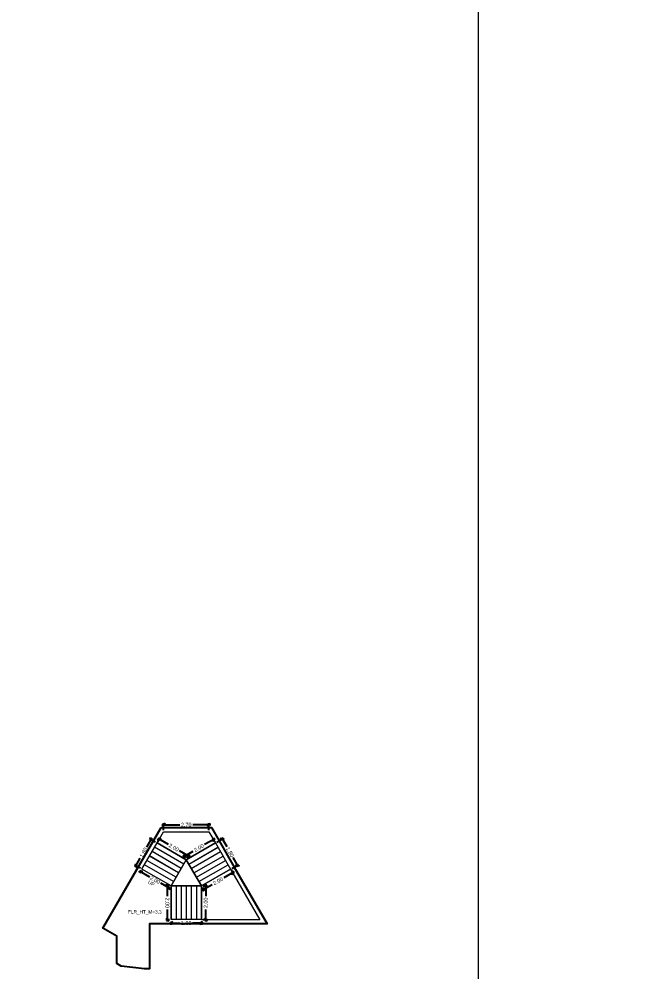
# Model space of a CAD drawing. Header units: metres. Extents: x 256329 to 886268, y -249371 to 355.
# Drawn here: x 286480 to 286516.5, y -1231.2 to -1174.6 of the extents above; entities that cross this region are included whole.
import ezdxf

# ---------------------------------------------------------------- set-up
doc = ezdxf.new("R2010")
doc.units = ezdxf.units.M
doc.header["$MEASUREMENT"] = 0
doc.header["$PDMODE"] = 35
doc.linetypes.add('CONTINOUS', pattern=[0])
doc.layers.get('0').update_dxf_attribs({"lineweight": 18})
doc.layers.get('Defpoints').update_dxf_attribs({"lineweight": 20})
for name, color, linetype, lineweight in [('A-STAIRS', 77, 'Continuous', 0), ('BLK_2_FLR_5_STAIR_2_FLIGHT_1', 7, 'Continuous', 0), ('BLK_2_FLR_5_STAIR_2_FLIGHT_2', 7, 'Continuous', 0), ('BLK_2_FLR_5_STAIR_2_FLIGHT_3', 7, 'Continuous', 0), ('BLK_2_FLR_5_STAIR_2_LANDING_1', 7, 'Continuous', 0), ('BLK_2_FLR_5_STAIR_2_LANDING_2', 7, 'Continuous', 0), ('BLK_2_FLR_6_STAIR_1_LANDING_2', 7, 'Continuous', 0)]:
    doc.layers.add(name, color=color, linetype=linetype, lineweight=lineweight)
doc.layers.add('A_TEXT', color=4, linetype='Continuous', lineweight=0, transparency=0.3)
doc.layers.add('BLK_2_FLR_5_STAIR_2', color=7, linetype='Continuous', plot=False)
doc.styles.add('Arial', font='arial.ttf')
doc.styles.get("Standard").update_dxf_attribs({"font": 'arial.ttf'})
doc.dimstyles.new('METRIC DIM', dxfattribs={"dimtxt": 0.23, "dimasz": 0.18, "dimexe": 0.1, "dimexo": 0.1, "dimgap": 0.09, "dimtad": 0, "dimzin": 0, "dimdsep": 46, "dimtxsty": 'Standard', "dimblk": 'OBLIQUE', "dimcen": 0, "dimdle": 0.1, "dimclrd": 147, "dimclre": 147, "dimclrt": 7, "dimadec": 0, "dimazin": 0, "dimtfac": 1, "dimtofl": 0, "dimtmove": 0, "dimatfit": 2, "dimfxl": 0.125, "dimtolj": 1, "dimtzin": 0, "dimarcsym": 0})

# ---------------------------------------------------------------- blocks, each defined once
blk = doc.blocks.new('ESRFRHSKF')
at = {"layer": 'A-STAIRS'}
for p, q in [((483522.662985, -5048.594265, 0.042641), (483520.93117, -5047.594037, 0.042641)), ((483522.663011, -5048.59422, 0.042641), (483524.3954, -5047.594587, 0.042641)), ((483522.362903, -5049.113833, 0.042641), (483520.631055, -5048.113586, 0.042641)), ((483522.512944, -5048.854049, 0.042641), (483520.781113, -5047.853811, 0.042641)), ((483522.812948, -5048.854064, 0.042641), (483524.545401, -5047.854394, 0.042641)), ((483522.962884, -5049.113908, 0.042641), (483524.695402, -5048.114201, 0.042641)), ((483522.06282, -5049.633401, 0.042641), (483520.330941, -5048.633135, 0.042641)), ((483522.212861, -5049.373617, 0.042641), (483520.480998, -5048.37336, 0.042641)), ((483523.112821, -5049.373752, 0.042641), (483524.845403, -5048.374008, 0.042641)), ((483523.262758, -5049.633596, 0.042641), (483524.995405, -5048.633815, 0.042641)), ((483521.762738, -5050.152969, 0.042641), (483520.030826, -5049.152683, 0.042641)), ((483521.912779, -5049.893185, 0.042641), (483520.180883, -5048.892909, 0.042641)), ((483523.412695, -5049.893441, 0.042641), (483525.145406, -5048.893621, 0.042641)), ((483523.562449, -5050.152969, 0.042641), (483525.295407, -5049.153428, 0.042641)), ((483523.413301, -5049.893955, 0.042641), (483523.413301, -5049.894491, 0.042641)), ((483521.762738, -5050.152969, 0.042641), (483521.762738, -5052.152163, 0.042641)), ((483522.062738, -5050.152969, 0.042641), (483522.062738, -5052.152163, 0.042641)), ((483522.362738, -5050.152969, 0.042641), (483522.362738, -5052.152163, 0.042641)), ((483522.662738, -5050.152969, 0.042641), (483522.662738, -5052.152163, 0.042641)), ((483522.962738, -5050.152969, 0.042641), (483522.962738, -5052.152163, 0.042641)), ((483523.262738, -5050.152969, 0.042641), (483523.262738, -5052.152163, 0.042641)), ((483523.562738, -5050.152969, 0.042641), (483523.562738, -5052.152163, 0.042641))]:
    blk.add_line(p, q, dxfattribs=at)
at = {"layer": 'A-STAIRS', "elevation": 0.042641}
blk.add_lwpolyline([(483522.662985, -5048.594175), (483523.562449, -5050.152969), (483521.762738, -5050.152969), (483522.662985, -5048.594175)], dxfattribs=at)
blk = doc.blocks.new('_Oblique')
at = {"color": 0, "linetype": 'ByBlock', "lineweight": -2}
blk.add_line((-0.5, -0.5), (0.5, 0.5), dxfattribs=at)
blk = doc.blocks.new('*D1476')
at = {"layer": 'BLK_2_FLR_5_STAIR_2_FLIGHT_2', "color": 147, "lineweight": -2, "transparency": 16777216}
for p, q in [((286491.770951, -1223.474432), (286492.180074, -1223.239339)), ((286492.043547, -1223.202458), (286492.353693, -1223.742194)), ((286493.040002, -1224.93655), (286492.729855, -1224.396814)), ((286492.66776, -1225.035116), (286493.076884, -1224.800023))]:
    blk.add_line(p, q, dxfattribs=at)
at = {"layer": 'Defpoints', "color": 0, "linetype": 'CONTINOUS', "transparency": 16777216}
for p in [(286491.684246, -1223.524255, 0.042641), (286492.581056, -1225.084938, 0.042641), (286492.990179, -1224.849845)]:
    blk.add_point(p, dxfattribs=at)
at = {"layer": 'BLK_2_FLR_5_STAIR_2_FLIGHT_2', "color": 147, "linetype": 'CONTINOUS', "lineweight": -2, "transparency": 16777216, "xscale": 0.18, "yscale": 0.18, "zscale": 0.18}
for p, rotation in [((286492.093369, -1223.289162), 119.882813), ((286492.990179, -1224.849845), 299.882813)]:
    blk.add_blockref('_Oblique', p, dxfattribs=dict(at, rotation=rotation))
at = {"layer": 'BLK_2_FLR_5_STAIR_2_FLIGHT_2', "color": 7, "linetype": 'CONTINOUS', "transparency": 16777216, "insert": (286492.541774, -1224.069504), "char_height": 0.23, "attachment_point": 5, "rotation": 299.8828126}
blk.add_mtext('\\A1;1.80', dxfattribs=at)
blk = doc.blocks.new('*D1477')
at = {"layer": 'BLK_2_FLR_5_STAIR_2_LANDING_1', "color": 147, "lineweight": -2, "transparency": 16777216}
for p, q in [((286488.255441, -1223.252069), (286488.871367, -1223.606213)), ((286488.26484, -1223.436341), (286488.391978, -1223.215223)), ((286490.163983, -1224.349439), (286489.548057, -1223.995295)), ((286489.999999, -1224.434019), (286490.127137, -1224.212901))]:
    blk.add_line(p, q, dxfattribs=at)
at = {"layer": 'Defpoints', "color": 0, "linetype": 'CONTINOUS', "transparency": 16777216}
for p in [(286488.214995, -1223.523032, 0.042641), (286489.950153, -1224.520711, 0.042641), (286490.077291, -1224.299593)]:
    blk.add_point(p, dxfattribs=at)
at = {"layer": 'BLK_2_FLR_5_STAIR_2_LANDING_1', "color": 147, "linetype": 'CONTINOUS', "lineweight": -2, "transparency": 16777216, "xscale": 0.18, "yscale": 0.18, "zscale": 0.18}
for p, rotation in [((286488.342132, -1223.301915), 150.102044), ((286490.077291, -1224.299593), 330.102044)]:
    blk.add_blockref('_Oblique', p, dxfattribs=dict(at, rotation=rotation))
at = {"layer": 'BLK_2_FLR_5_STAIR_2_LANDING_1', "color": 7, "linetype": 'CONTINOUS', "transparency": 16777216, "insert": (286489.209712, -1223.800754), "char_height": 0.23, "attachment_point": 5, "rotation": 330.1020442}
blk.add_mtext('\\A1;2.00', dxfattribs=at)
blk = doc.blocks.new('*D1478')
at = {"layer": 'BLK_2_FLR_5_STAIR_2_FLIGHT_2', "color": 147, "lineweight": -2, "transparency": 16777216}
for p, q in [((286491.655612, -1223.273714), (286491.040258, -1223.627312)), ((286491.634423, -1223.437551), (286491.519085, -1223.236832)), ((286489.74811, -1224.369814), (286490.363465, -1224.016216)), ((286489.900331, -1224.434006), (286489.784992, -1224.233287))]:
    blk.add_line(p, q, dxfattribs=at)
at = {"layer": 'Defpoints', "color": 0, "linetype": 'CONTINOUS', "transparency": 16777216}
for p in [(286491.568908, -1223.323536), (286491.684246, -1223.524255, 0.042641), (286489.950153, -1224.520711, 0.042641)]:
    blk.add_point(p, dxfattribs=at)
at = {"layer": 'BLK_2_FLR_5_STAIR_2_FLIGHT_2', "color": 147, "linetype": 'CONTINOUS', "lineweight": -2, "transparency": 16777216, "xscale": 0.18, "yscale": 0.18, "zscale": 0.18}
for p, rotation in [((286491.568908, -1223.323536), 29.88281300000001), ((286489.834815, -1224.319992), 209.882813)]:
    blk.add_blockref('_Oblique', p, dxfattribs=dict(at, rotation=rotation))
at = {"layer": 'BLK_2_FLR_5_STAIR_2_FLIGHT_2', "color": 7, "linetype": 'CONTINOUS', "transparency": 16777216, "insert": (286490.701861, -1223.821764), "char_height": 0.23, "attachment_point": 5, "rotation": 29.8828126}
blk.add_mtext('\\A1;2.00', dxfattribs=at)
blk = doc.blocks.new('*D1479')
at = {"layer": 'BLK_2_FLR_5_STAIR_2_FLIGHT_3', "color": 147, "lineweight": -2, "transparency": 16777216}
for p, q in [((286488.946964, -1226.081841), (286488.719685, -1226.082859)), ((286488.819236, -1225.982412), (286488.822414, -1226.692228)), ((286488.829085, -1228.182609), (286488.825908, -1227.472793)), ((286488.955918, -1228.08204), (286488.728639, -1228.083058))]:
    blk.add_line(p, q, dxfattribs=at)
at = {"layer": 'Defpoints', "color": 0, "linetype": 'CONTINOUS', "transparency": 16777216}
for p in [(286489.046963, -1226.081394, 0.042641), (286488.828638, -1228.08261), (286489.055917, -1228.081593, 0.042641)]:
    blk.add_point(p, dxfattribs=at)
at = {"layer": 'BLK_2_FLR_5_STAIR_2_FLIGHT_3', "color": 147, "linetype": 'CONTINOUS', "lineweight": -2, "transparency": 16777216, "xscale": 0.18, "yscale": 0.18, "zscale": 0.18}
for p, rotation in [((286488.819684, -1226.082411), 90.256477), ((286488.828638, -1228.08261), 270.256477)]:
    blk.add_blockref('_Oblique', p, dxfattribs=dict(at, rotation=rotation))
at = {"layer": 'BLK_2_FLR_5_STAIR_2_FLIGHT_3', "color": 7, "linetype": 'CONTINOUS', "transparency": 16777216, "insert": (286488.824161, -1227.082511), "char_height": 0.23, "attachment_point": 5, "rotation": 270.2564771}
blk.add_mtext('\\A1;2.00', dxfattribs=at)
blk = doc.blocks.new('*D1254')
at = {"layer": 'BLK_2_FLR_5_STAIR_2_FLIGHT_1', "color": 147, "lineweight": -2, "transparency": 16777216}
for p, q in [((286487.145032, -1225.177006), (286487.759446, -1225.531583)), ((286487.265306, -1225.16866), (286487.18166, -1225.313602)), ((286489.04993, -1226.276319), (286488.435516, -1225.921742)), ((286488.99698, -1226.168006), (286488.913334, -1226.312948))]:
    blk.add_line(p, q, dxfattribs=at)
at = {"layer": 'Defpoints', "color": 0, "linetype": 'CONTINOUS', "transparency": 16777216}
for p in [(286487.31529, -1225.082048, 0.042641), (286487.231644, -1225.22699), (286489.046963, -1226.081394, 0.042641)]:
    blk.add_point(p, dxfattribs=at)
at = {"layer": 'BLK_2_FLR_5_STAIR_2_FLIGHT_1', "color": 147, "linetype": 'CONTINOUS', "lineweight": -2, "transparency": 16777216, "xscale": 0.18, "yscale": 0.18, "zscale": 0.18}
for p, rotation in [((286487.231644, -1225.22699), 150.01084), ((286488.963318, -1226.226336), 330.01084)]:
    blk.add_blockref('_Oblique', p, dxfattribs=dict(at, rotation=rotation))
at = {"layer": 'BLK_2_FLR_5_STAIR_2_FLIGHT_1', "color": 7, "linetype": 'CONTINOUS', "transparency": 16777216, "insert": (286488.097481, -1225.726663), "char_height": 0.23, "attachment_point": 5, "rotation": 330.0108404}
blk.add_mtext('\\A1;2.00', dxfattribs=at)
blk = doc.blocks.new('*D1255')
at = {"layer": 'BLK_2_FLR_5_STAIR_2_LANDING_2', "color": 147, "lineweight": -2, "transparency": 16777216}
for p, q in [((286492.787355, -1225.243241), (286492.172, -1225.59684)), ((286492.630878, -1225.171643), (286492.750473, -1225.379769)), ((286490.879853, -1226.339342), (286491.495208, -1225.985743)), ((286490.896786, -1226.168098), (286491.016381, -1226.376224))]:
    blk.add_line(p, q, dxfattribs=at)
at = {"layer": 'Defpoints', "color": 0, "linetype": 'CONTINOUS', "transparency": 16777216}
for p in [(286492.581056, -1225.084938, 0.042641), (286492.70065, -1225.293064), (286490.846963, -1226.081394, 0.042641)]:
    blk.add_point(p, dxfattribs=at)
at = {"layer": 'BLK_2_FLR_5_STAIR_2_LANDING_2', "color": 147, "linetype": 'CONTINOUS', "lineweight": -2, "transparency": 16777216, "xscale": 0.18, "yscale": 0.18, "zscale": 0.18}
for p, rotation in [((286492.70065, -1225.293064), 29.88281300000001), ((286490.966558, -1226.28952), 209.882813)]:
    blk.add_blockref('_Oblique', p, dxfattribs=dict(at, rotation=rotation))
at = {"layer": 'BLK_2_FLR_5_STAIR_2_LANDING_2', "color": 7, "linetype": 'CONTINOUS', "transparency": 16777216, "insert": (286491.833604, -1225.791292), "char_height": 0.23, "attachment_point": 5, "rotation": 29.8828126}
blk.add_mtext('\\A1;2.00', dxfattribs=at)
blk = doc.blocks.new('*D1256')
at = {"layer": 'BLK_2_FLR_5_STAIR_2_LANDING_2', "color": 147, "lineweight": -2, "transparency": 16777216}
for p, q in [((286490.946963, -1226.081394), (286491.202614, -1226.081394)), ((286491.102614, -1225.981394), (286491.102614, -1226.691107)), ((286491.102614, -1228.181394), (286491.102614, -1227.47168)), ((286490.946963, -1228.081394), (286491.202614, -1228.081394))]:
    blk.add_line(p, q, dxfattribs=at)
at = {"layer": 'Defpoints', "color": 0, "linetype": 'CONTINOUS', "transparency": 16777216}
for p in [(286490.846963, -1226.081394, 0.042641), (286490.846963, -1228.081394, 0.042641), (286491.102614, -1228.081394)]:
    blk.add_point(p, dxfattribs=at)
at = {"layer": 'BLK_2_FLR_5_STAIR_2_LANDING_2', "color": 147, "linetype": 'CONTINOUS', "lineweight": -2, "transparency": 16777216, "xscale": 0.18, "yscale": 0.18, "zscale": 0.18}
for p, rotation in [((286491.102614, -1226.081394), 90), ((286491.102614, -1228.081394), 270)]:
    blk.add_blockref('_Oblique', p, dxfattribs=dict(at, rotation=rotation))
at = {"layer": 'BLK_2_FLR_5_STAIR_2_LANDING_2', "color": 7, "linetype": 'CONTINOUS', "transparency": 16777216, "insert": (286491.102614, -1227.081394), "char_height": 0.23, "attachment_point": 5, "rotation": 90}
blk.add_mtext('\\A1;2.00', dxfattribs=at)
blk = doc.blocks.new('*D1257')
at = {"layer": 'BLK_2_FLR_5_STAIR_2_FLIGHT_1', "color": 147, "lineweight": -2, "transparency": 16777216}
for p, q in [((286487.909049, -1223.231014), (286487.597901, -1223.770174)), ((286488.128383, -1223.473049), (286487.772453, -1223.267643)), ((286486.909377, -1224.963254), (286487.220525, -1224.424095)), ((286487.228678, -1225.032065), (286486.872748, -1224.826659))]:
    blk.add_line(p, q, dxfattribs=at)
at = {"layer": 'Defpoints', "color": 0, "linetype": 'CONTINOUS', "transparency": 16777216}
for p in [(286488.214995, -1223.523032, 0.042641), (286486.95936, -1224.876642), (286487.31529, -1225.082048, 0.042641)]:
    blk.add_point(p, dxfattribs=at)
at = {"layer": 'BLK_2_FLR_5_STAIR_2_FLIGHT_1', "color": 147, "linetype": 'CONTINOUS', "lineweight": -2, "transparency": 16777216, "xscale": 0.18, "yscale": 0.18, "zscale": 0.18}
for p, rotation in [((286487.859065, -1223.317626), 60.01084000000001), ((286486.95936, -1224.876642), 240.01084)]:
    blk.add_blockref('_Oblique', p, dxfattribs=dict(at, rotation=rotation))
at = {"layer": 'BLK_2_FLR_5_STAIR_2_FLIGHT_1', "color": 7, "linetype": 'CONTINOUS', "transparency": 16777216, "insert": (286487.409213, -1224.097134), "char_height": 0.23, "attachment_point": 5, "rotation": 60.0108404}
blk.add_mtext('\\A1;1.80', dxfattribs=at)
blk = doc.blocks.new('*D1258')
at = {"layer": 'BLK_2_FLR_5_STAIR_2_FLIGHT_3', "color": 147, "lineweight": -2, "transparency": 16777216}
for p, q in [((286488.946963, -1228.282742), (286489.569463, -1228.282742)), ((286489.046963, -1228.181394), (286489.046963, -1228.382742)), ((286490.946963, -1228.282742), (286490.324463, -1228.282742)), ((286490.846963, -1228.167595), (286490.846963, -1228.382742))]:
    blk.add_line(p, q, dxfattribs=at)
at = {"layer": 'Defpoints', "color": 0, "linetype": 'CONTINOUS', "transparency": 16777216}
for p in [(286489.046963, -1228.081394, 0.042641), (286490.846963, -1228.067595, 0.042641), (286490.846963, -1228.282742)]:
    blk.add_point(p, dxfattribs=at)
at = {"layer": 'BLK_2_FLR_5_STAIR_2_FLIGHT_3', "color": 147, "linetype": 'CONTINOUS', "lineweight": -2, "transparency": 16777216, "xscale": 0.18, "yscale": 0.18, "zscale": 0.18, "rotation": 180}
blk.add_blockref('_Oblique', (286489.046963, -1228.282742), dxfattribs=at)
at = {"layer": 'BLK_2_FLR_5_STAIR_2_FLIGHT_3', "color": 147, "linetype": 'CONTINOUS', "lineweight": -2, "transparency": 16777216, "xscale": 0.18, "yscale": 0.18, "zscale": 0.18}
blk.add_blockref('_Oblique', (286490.846963, -1228.282742), dxfattribs=at)
at = {"layer": 'BLK_2_FLR_5_STAIR_2_FLIGHT_3', "color": 7, "linetype": 'CONTINOUS', "transparency": 16777216, "insert": (286489.946963, -1228.282742), "char_height": 0.23, "attachment_point": 5}
blk.add_mtext('\\A1;1.80', dxfattribs=at)
blk = doc.blocks.new('*D1259')
at = {"layer": 'BLK_2_FLR_5_STAIR_2_LANDING_1', "color": 147, "lineweight": -2, "transparency": 16777216}
for p, q in [((286488.498313, -1222.446647), (286489.557496, -1222.446647)), ((286488.598313, -1222.759818), (286488.598313, -1222.346647)), ((286491.397253, -1222.446647), (286490.338069, -1222.446647)), ((286491.297253, -1222.760481), (286491.297253, -1222.346647))]:
    blk.add_line(p, q, dxfattribs=at)
at = {"layer": 'Defpoints', "color": 0, "linetype": 'CONTINOUS', "transparency": 16777216}
for p in [(286488.598313, -1222.859818, 0.042641), (286491.297253, -1222.446647), (286491.297253, -1222.860481, 0.042641)]:
    blk.add_point(p, dxfattribs=at)
at = {"layer": 'BLK_2_FLR_5_STAIR_2_LANDING_1', "color": 147, "linetype": 'CONTINOUS', "lineweight": -2, "transparency": 16777216, "xscale": 0.18, "yscale": 0.18, "zscale": 0.18, "rotation": 180}
blk.add_blockref('_Oblique', (286488.598313, -1222.446647), dxfattribs=at)
at = {"layer": 'BLK_2_FLR_5_STAIR_2_LANDING_1', "color": 147, "linetype": 'CONTINOUS', "lineweight": -2, "transparency": 16777216, "xscale": 0.18, "yscale": 0.18, "zscale": 0.18}
blk.add_blockref('_Oblique', (286491.297253, -1222.446647), dxfattribs=at)
at = {"layer": 'BLK_2_FLR_5_STAIR_2_LANDING_1', "color": 7, "linetype": 'CONTINOUS', "transparency": 16777216, "insert": (286489.947783, -1222.446647), "char_height": 0.23, "attachment_point": 5}
blk.add_mtext('\\A1;2.70', dxfattribs=at)

msp = doc.modelspace()

# ---------------------------------------------------------------- linework, layer by layer
at = {"color": 5, "linetype": 'CONTINOUS'}
for p, q in [((286490.846963, -1226.081394, 0.123574), (286489.950153, -1224.520711, 0.123574)), ((286489.046963, -1226.081394, 0.123574), (286490.846963, -1226.081394, 0.123574))]:
    msp.add_line(p, q, dxfattribs=at)
at = {"color": 6, "ltscale": 0.05, "elevation": -101.239328}
msp.add_lwpolyline([(286400.027134, -1046.812313), (286507.277618, -1046.812313), (286507.277618, -1296.466204), (286400.027134, -1296.466204)], close=True, dxfattribs=at)
at = {"color": 5, "linetype": 'CONTINOUS', "elevation": 0.123574}
msp.add_lwpolyline([(286489.046963, -1226.081394), (286489.950153, -1224.520711)], dxfattribs=at)
at = {"layer": 'BLK_2_FLR_5_STAIR_2', "color": 7, "linetype": 'CONTINOUS', "elevation": 0.123574}
msp.add_lwpolyline([(286488.452117, -1222.606463), (286491.442812, -1222.607198), (286491.903488, -1223.397354), (286492.800558, -1224.958489), (286494.751368, -1228.336376), (286487.758966, -1228.333349), (286487.758296, -1231.009941), (286487.469003, -1231.009869), (286486.083821, -1230.832304), (286485.830488, -1230.686093), (286485.830801, -1229.063152), (286484.999835, -1228.582941)], close=True, dxfattribs=at)
at = {"layer": 'BLK_2_FLR_5_STAIR_2_FLIGHT_1', "color": 3, "linetype": 'CONTINOUS'}
for p, q in [((286489.796717, -1224.782214, 0.123574), (286488.065044, -1223.782868, 0.123574)), ((286489.950153, -1224.520711, 0.123574), (286488.214995, -1223.523032, 0.123574)), ((286489.346865, -1225.561722, 0.123574), (286487.615191, -1224.562376, 0.123574)), ((286489.496816, -1225.301886, 0.123574), (286487.765142, -1224.30254, 0.123574)), ((286489.646767, -1225.04205, 0.123574), (286487.915093, -1224.042704, 0.123574)), ((286489.046963, -1226.081394, 0.123574), (286487.31529, -1225.082048, 0.123574)), ((286489.196914, -1225.821558, 0.123574), (286487.46524, -1224.822212, 0.123574))]:
    msp.add_line(p, q, dxfattribs=at)
at = {"layer": 'BLK_2_FLR_5_STAIR_2_FLIGHT_1', "ltscale": 0.05, "elevation": 0.123574}
msp.add_lwpolyline([(286489.950153, -1224.520711), (286489.046963, -1226.081394), (286487.31529, -1225.082048), (286488.214995, -1223.523032), (286489.950153, -1224.520711)], dxfattribs=at)
at = {"layer": 'BLK_2_FLR_5_STAIR_2_FLIGHT_2', "color": 3, "linetype": 'CONTINOUS'}
for p, q in [((286489.950153, -1224.520711, 0.123574), (286491.684246, -1223.524255, 0.123574)), ((286490.099622, -1224.780824, 0.123574), (286491.833714, -1223.784369, 0.123574)), ((286490.24909, -1225.040938, 0.123574), (286491.983183, -1224.044483, 0.123574)), ((286490.398558, -1225.301052, 0.123574), (286492.132651, -1224.304597, 0.123574)), ((286490.548027, -1225.561166, 0.123574), (286492.282119, -1224.564711, 0.123574)), ((286490.697495, -1225.82128, 0.123574), (286492.431587, -1224.824825, 0.123574)), ((286490.846963, -1226.081394, 0.123574), (286492.581056, -1225.084938, 0.123574))]:
    msp.add_line(p, q, dxfattribs=at)
at = {"layer": 'BLK_2_FLR_5_STAIR_2_FLIGHT_2', "color": 7, "linetype": 'CONTINOUS', "elevation": 0.123574}
msp.add_lwpolyline([(286491.684246, -1223.524255), (286492.581056, -1225.084938), (286490.846963, -1226.081394), (286489.950153, -1224.520711), (286491.684246, -1223.524255)], dxfattribs=at)
at = {"layer": 'BLK_2_FLR_5_STAIR_2_FLIGHT_3', "color": 3, "linetype": 'CONTINOUS'}
for p, q in [((286489.046963, -1226.081394, 0.123574), (286489.046963, -1228.081394, 0.123574)), ((286489.346963, -1226.081394, 0.123574), (286489.346963, -1228.081394, 0.123574)), ((286489.646963, -1226.081394, 0.123574), (286489.646963, -1228.081394, 0.123574)), ((286489.946963, -1226.081394, 0.123574), (286489.946963, -1228.081394, 0.123574)), ((286490.246963, -1226.081394, 0.123574), (286490.246963, -1228.081394, 0.123574)), ((286490.546963, -1226.081394, 0.123574), (286490.546963, -1228.081394, 0.123574)), ((286490.846963, -1226.081394, 0.123574), (286490.846963, -1228.081394, 0.123574))]:
    msp.add_line(p, q, dxfattribs=at)
at = {"layer": 'BLK_2_FLR_5_STAIR_2_FLIGHT_3', "color": 7, "linetype": 'CONTINOUS', "elevation": 0.123574}
msp.add_lwpolyline([(286489.046963, -1226.081394), (286490.846963, -1226.081394), (286490.846963, -1228.081394), (286489.046963, -1228.081394)], close=True, dxfattribs=at)
at = {"layer": 'BLK_2_FLR_5_STAIR_2_LANDING_1', "color": 7, "linetype": 'CONTINOUS', "elevation": 0.123574}
msp.add_lwpolyline([(286488.598313, -1222.859818), (286491.297253, -1222.860481), (286491.684246, -1223.524255), (286489.950153, -1224.520711), (286488.214995, -1223.523032), (286488.598313, -1222.859818)], dxfattribs=at)
at = {"layer": 'BLK_2_FLR_5_STAIR_2_LANDING_2', "color": 7, "linetype": 'CONTINOUS', "elevation": 0.123574}
msp.add_lwpolyline([(286490.846963, -1226.081394), (286492.581056, -1225.084938), (286494.311998, -1228.082117), (286490.846964, -1228.082117), (286490.846963, -1226.081394)], dxfattribs=at)
at = {"layer": 'BLK_2_FLR_6_STAIR_1_LANDING_2', "ltscale": 0.05, "elevation": 0.123574}
msp.add_lwpolyline([(286488.598313, -1222.859818), (286491.297253, -1222.860481)], dxfattribs=at)

# ---------------------------------------------------------------- block references
at = {"layer": 'BLK_2_FLR_6_STAIR_1_LANDING_2'}
msp.add_blockref('ESRFRHSKF', (-197032.71563, 3824.071575, 0.080933), dxfattribs=at)

# ---------------------------------------------------------------- texts
at = {"layer": 'A_TEXT', "lineweight": 0, "insert": (286488.717465, -1226.493095, 0.123574), "char_height": 0.2, "width": 2.485498, "attachment_point": 9, "rotation": 331.8720228, "style": 'Arial'}
msp.add_mtext('\\pxi2.2673,qc;UP', dxfattribs=at)
at = {"layer": 'BLK_2_FLR_5_STAIR_2', "color": 7, "linetype": 'CONTINOUS', "insert": (286486.48972, -1227.5157, 0.080933), "char_height": 0.2, "attachment_point": 1}
msp.add_mtext_dynamic_manual_height_columns('FLR_HT_M=3.3', width=2.272281, gutter_width=0.405, heights=[0.300679], dxfattribs=at)

# ---------------------------------------------------------------- dimensions: what is measured, and where the dimension line sits
at = {"layer": 'BLK_2_FLR_5_STAIR_2_FLIGHT_1', "color": 1, "linetype": 'CONTINOUS'}
dim = msp.add_aligned_dim(p1=(286488.214995, -1223.523032, 0.123574), p2=(286487.31529, -1225.082048, 0.123574), distance=-0.410947, dimstyle='METRIC DIM', override={"dimfxl": 0.18}, dxfattribs=at)
dim.commit()
dim.dimension.update_dxf_attribs({"geometry": '*D1257', "text_midpoint": (286487.409213, -1224.097134, 0.080933)})
at = {"layer": 'BLK_2_FLR_5_STAIR_2_FLIGHT_1', "color": 2, "linetype": 'CONTINOUS'}
dim = msp.add_aligned_dim(p1=(286489.046963, -1226.081394, 0.123574), p2=(286487.31529, -1225.082048, 0.123574), distance=0.167346, dimstyle='METRIC DIM', override={"dimfxl": 0.18}, dxfattribs=at)
dim.commit()
dim.dimension.update_dxf_attribs({"geometry": '*D1254', "text_midpoint": (286488.097481, -1225.726663, 0.080933)})
at = {"layer": 'BLK_2_FLR_5_STAIR_2_FLIGHT_2', "color": 2, "linetype": 'CONTINOUS'}
dim = msp.add_aligned_dim(p1=(286489.950153, -1224.520711, 0.123574), p2=(286491.684246, -1223.524255, 0.123574), distance=0.231497, dimstyle='METRIC DIM', override={"dimfxl": 0.18}, dxfattribs=at)
dim.commit()
dim.dimension.update_dxf_attribs({"geometry": '*D1478', "text_midpoint": (286490.701861, -1223.821764, 0.080933)})
at = {"layer": 'BLK_2_FLR_5_STAIR_2_FLIGHT_2', "color": 1, "linetype": 'CONTINOUS'}
dim = msp.add_aligned_dim(p1=(286491.684246, -1223.524255, 0.123574), p2=(286492.581056, -1225.084938, 0.123574), distance=0.471858, dimstyle='METRIC DIM', override={"dimfxl": 0.18}, dxfattribs=at)
dim.commit()
dim.dimension.update_dxf_attribs({"geometry": '*D1476', "text_midpoint": (286492.541774, -1224.069504, 0.080933)})
at = {"layer": 'BLK_2_FLR_5_STAIR_2_FLIGHT_3', "color": 2, "linetype": 'CONTINOUS'}
dim = msp.add_aligned_dim(p1=(286489.046963, -1226.081394, 0.123574), p2=(286489.055917, -1228.081593, 0.123574), distance=-0.227281, dimstyle='METRIC DIM', override={"dimfxl": 0.18}, dxfattribs=at)
dim.commit()
dim.dimension.update_dxf_attribs({"geometry": '*D1479', "text_midpoint": (286488.824161, -1227.082511, 0.080933)})
at = {"layer": 'BLK_2_FLR_5_STAIR_2_FLIGHT_3', "color": 1, "linetype": 'CONTINOUS'}
dim = msp.add_linear_dim(base=(286490.846963, -1228.282742, 0.080933), p1=(286489.046963, -1228.081394, 0.123574), p2=(286490.846963, -1228.067595, 0.123574), dimstyle='METRIC DIM', override={"dimfxl": 0.18}, dxfattribs=at)
dim.commit()
dim.dimension.update_dxf_attribs({"geometry": '*D1258', "text_midpoint": (286489.946963, -1228.282742, 0.080933)})
at = {"layer": 'BLK_2_FLR_5_STAIR_2_LANDING_1', "color": 1, "linetype": 'CONTINOUS'}
dim = msp.add_linear_dim(base=(286491.297253, -1222.446647, 0.080933), p1=(286488.598313, -1222.859818, 0.123574), p2=(286491.297253, -1222.860481, 0.123574), dimstyle='METRIC DIM', override={"dimfxl": 0.18}, dxfattribs=at)
dim.commit()
dim.dimension.update_dxf_attribs({"geometry": '*D1259', "text_midpoint": (286489.947783, -1222.446647, 0.080933)})
at = {"layer": 'BLK_2_FLR_5_STAIR_2_LANDING_1', "color": 2, "linetype": 'CONTINOUS'}
dim = msp.add_aligned_dim(p1=(286488.214995, -1223.523032, 0.123574), p2=(286489.950153, -1224.520711, 0.123574), distance=0.255063, dimstyle='METRIC DIM', override={"dimfxl": 0.18}, dxfattribs=at)
dim.commit()
dim.dimension.update_dxf_attribs({"geometry": '*D1477', "text_midpoint": (286489.209712, -1223.800754, 0.080933)})
at = {"layer": 'BLK_2_FLR_5_STAIR_2_LANDING_2', "color": 1, "linetype": 'CONTINOUS'}
dim = msp.add_aligned_dim(p1=(286490.846963, -1226.081394, 0.123574), p2=(286492.581056, -1225.084938, 0.123574), distance=-0.24004, dimstyle='METRIC DIM', override={"dimfxl": 0.18}, dxfattribs=at)
dim.commit()
dim.dimension.update_dxf_attribs({"geometry": '*D1255', "text_midpoint": (286491.833604, -1225.791292, 0.080933)})
at = {"layer": 'BLK_2_FLR_5_STAIR_2_LANDING_2', "color": 2, "linetype": 'CONTINOUS'}
dim = msp.add_aligned_dim(p1=(286490.846963, -1226.081394, 0.123574), p2=(286490.846963, -1228.081394, 0.123574), distance=0.255651, dimstyle='METRIC DIM', override={"dimfxl": 0.18}, dxfattribs=at)
dim.commit()
dim.dimension.update_dxf_attribs({"geometry": '*D1256', "text_midpoint": (286491.102614, -1227.081394, 0.080933)})

doc.saveas('drawing.dxf')
